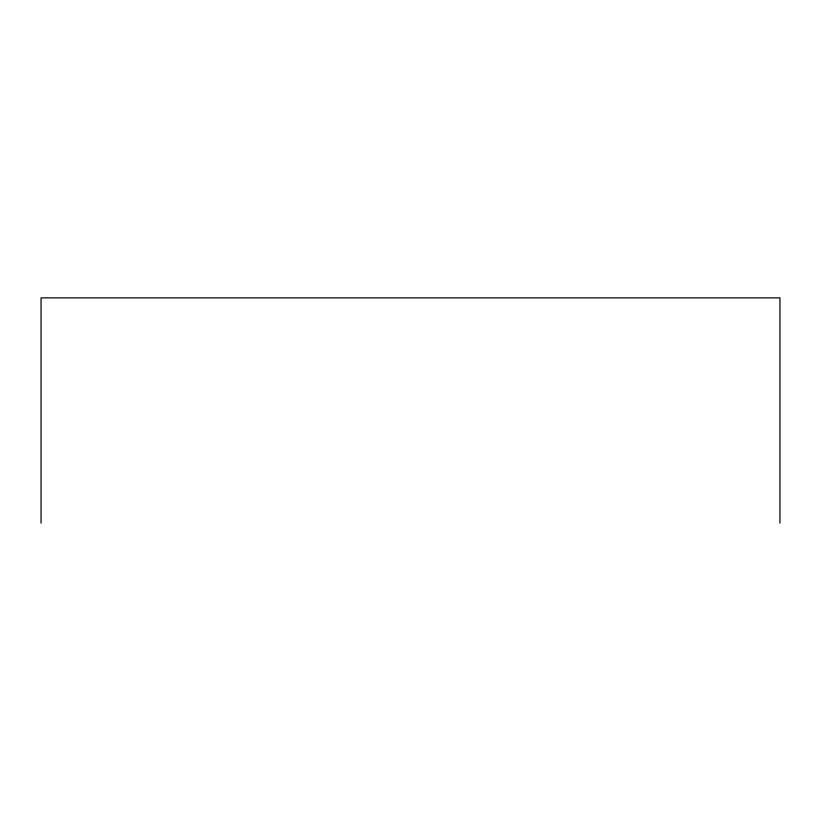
<?xml version="1.0" encoding="UTF-8"?>
<svg xmlns="http://www.w3.org/2000/svg" width="821" height="821" viewBox="0 0 821 821"><rect width="100%" height="100%" fill="white"/><g stroke="black" fill="none" stroke-linecap="round" stroke-linejoin="round"><path stroke-width="1.23" d="M779.95 523.121L779.95 297.879L41.05 297.879L41.05 523.121"/></g></svg>
